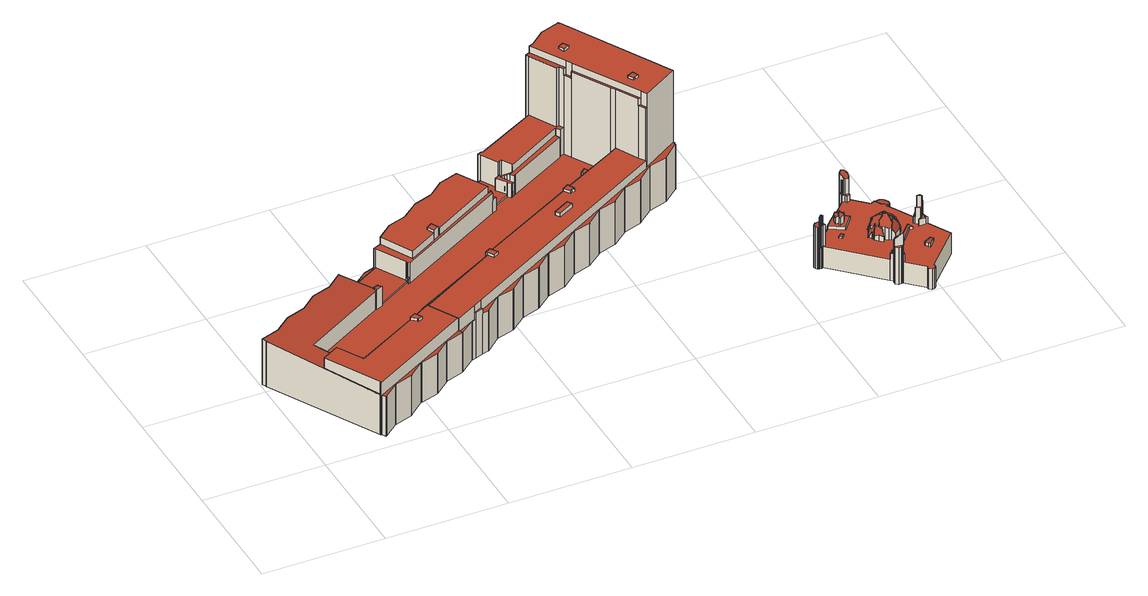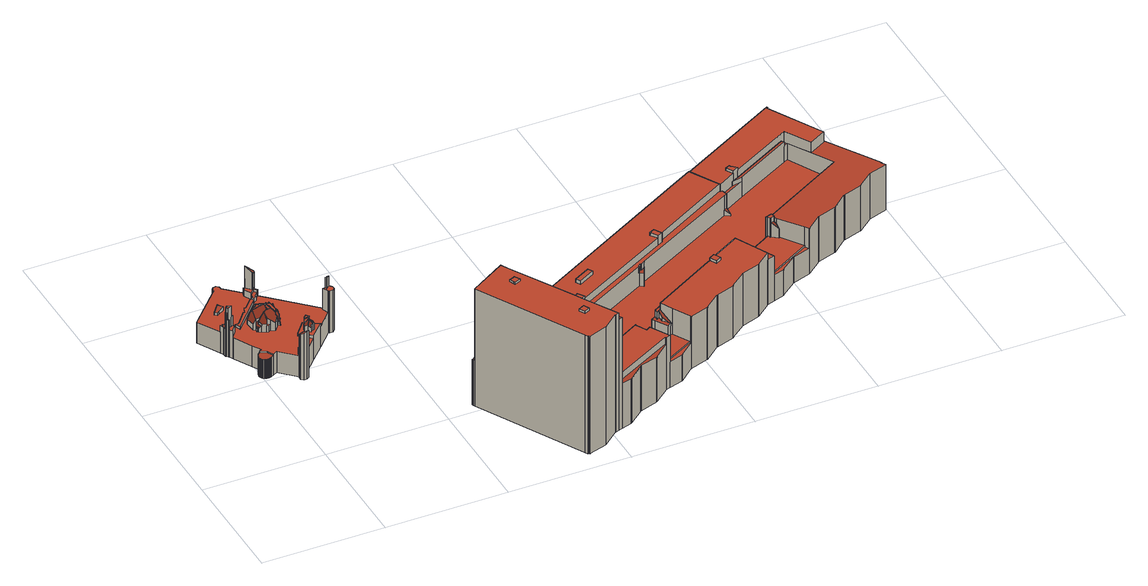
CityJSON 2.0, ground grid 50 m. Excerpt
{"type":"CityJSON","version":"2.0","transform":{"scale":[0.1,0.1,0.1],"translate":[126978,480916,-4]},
"CityObjects":{
"building1":{"type":"Building","attributes":{"b3_dak_type":"multiple horizontal","b3_h_dak_50p":21.14,"b3_h_dak_70p":21.16,"b3_h_dak_max":22.51,"b3_h_dak_min":8.77,"b3_h_maaiveld":-2.39,"b3_kas_warenhuis":false,"b3_mutatie_ahn3_ahn4":false,"b3_reconstructie_onvolledig":false,"b3_rmse_lod12":1.06,"b3_rmse_lod13":1.06,"b3_rmse_lod22":1.05,"b3_val3dity_lod12":"[]","b3_val3dity_lod13":"[]","b3_val3dity_lod22":"[]","b3_volume_lod12":17962.74,"b3_volume_lod13":17962.74,"b3_volume_lod22":17957.35,"geconstateerd":false,"oorspronkelijkbouwjaar":2011,"status":"Pand in gebruik"},"children":["building1-1"]},
"building1-1":{"type":"BuildingPart","parents":["building1"],"geometry":[{"type":"Solid","lod":"2.2","boundaries":[[[[0,1,2,3,4,5,6,7,8,9]],[[10,7,6,11]],[[12,1,0,13]],[[13,0,9,14]],[[15,4,3,16]],[[16,3,2,17]],[[14,9,8,18]],[[18,8,7,10]],[[19,20,11,21]],[[22,5,4,15]],[[23,24,20,19]],[[25,26,24,23]],[[21,11,6,5,22,27]],[[27,22,26,25]],[[17,2,1,12]],[[27,25,23,19,21]],[[17,12,13,14,18,10,11,20,24,26,22,15,16]]]],"semantics":{"surfaces":[{"type":"GroundSurface"},{"type":"WallSurface","on_footprint_edge":true},{"type":"WallSurface","on_footprint_edge":false},{"type":"RoofSurface"}],"values":[[0,1,1,1,1,1,1,1,2,1,2,2,1,2,1,3,3]]}}]},
"building2":{"type":"Building","attributes":{"b3_dak_type":"multiple horizontal","b3_h_dak_50p":18.05,"b3_h_dak_70p":21.15,"b3_h_dak_max":52.13,"b3_h_dak_min":1.91,"b3_h_maaiveld":-2.49,"b3_kas_warenhuis":false,"b3_mutatie_ahn3_ahn4":false,"b3_reconstructie_onvolledig":false,"b3_rmse_lod12":13.14,"b3_rmse_lod13":0.862,"b3_rmse_lod22":0.711,"b3_val3dity_lod12":"[]","b3_val3dity_lod13":"[104]","b3_val3dity_lod22":"[303]","b3_volume_lod12":237376.12,"b3_volume_lod13":213639.72,"b3_volume_lod22":211100.86,"geconstateerd":false,"oorspronkelijkbouwjaar":2011,"status":"Pand in gebruik"},"children":["building2-1"]},
"building2-1":{"type":"BuildingPart","parents":["building2"],"geometry":[{"type":"Solid","lod":"2.2","boundaries":[[[[28,29,30,31,32,33,34,35,36,37,38,39,40,41,42,43,44,45,46,47,48,49,50,51,52,53,54,55,56,57,58,59,60,61,62,63,64,65,66,67,68,69,70,71,72,73,74,75,76,77,78,79,80,81,82,83,84,85,86,87,88,89,90,91,92,93,94,95,96,97,98,99,100,101,102,103,104,105,106,107,108,109,110,111,112,113,114,115,116,117,118,119,120,121,122,123,124,125,126,127,128,129,130,131,132,133,134,135,136,137,138,139,140,141]],[[142,62,61,143]],[[143,61,60,144]],[[145,67,66,146]],[[147,68,67,145]],[[148,65,64,149]],[[150,151,152,153,154]],[[155,156,157,158]],[[146,66,65,148]],[[149,64,63,159]],[[159,63,62,142]],[[160,161,162,163]],[[158,157,161,160]],[[164,52,51,165]],[[166,167,168,169]],[[170,58,57,171]],[[172,55,54,173]],[[171,57,56,174]],[[174,56,55,172]],[[175,176,177,178]],[[179,38,37,180]],[[181,34,33,182]],[[183,139,138,184]],[[185,134,133,186]],[[187,108,107,188]],[[186,133,132,189]],[[190,128,127,191]],[[191,127,126,192]],[[189,132,131,193]],[[194,195,196,193,197]],[[192,126,125,198]],[[199,110,109,200]],[[198,125,124,201]],[[201,124,123,202]],[[203,122,121,204]],[[202,123,122,203]],[[205,117,116,206]],[[207,115,114,208]],[[209,120,119,210]],[[211,118,117,205]],[[210,119,118,211]],[[206,116,115,207]],[[212,213,214,215,216]],[[208,114,113,217]],[[218,86,85,219]],[[217,113,112,220]],[[221,103,102,222]],[[223,111,110,199]],[[220,112,111,223]],[[224,35,34,181]],[[200,109,108,187]],[[225,226,227,228,229,230]],[[188,107,106,231]],[[230,229,232,233]],[[231,106,105,234]],[[222,102,101,235]],[[236,39,38,179]],[[215,214,237,238]],[[239,99,98,240]],[[241,95,94,242]],[[243,244,245,246]],[[246,245,247,248]],[[235,101,100,249]],[[242,94,93,250]],[[250,93,92,251]],[[251,92,91,252]],[[253,254,255,256]],[[252,91,90,257]],[[257,90,89,258]],[[258,89,88,259]],[[259,88,87,260]],[[261,30,29,262]],[[260,87,86,218]],[[263,264,265,266]],[[266,265,267,268]],[[269,69,68,147]],[[270,84,83,271]],[[271,83,82,272]],[[182,33,32,273]],[[219,85,84,270]],[[274,78,77,275]],[[276,277,278,279,280]],[[281,282,283,284]],[[285,286,287,288]],[[289,290,286,285]],[[291,80,79,292]],[[293,81,80,291]],[[292,79,78,274]],[[272,82,81,293]],[[294,295,296,297]],[[298,299,278,277]],[[163,162,300,301]],[[302,76,75,303]],[[275,77,76,302]],[[303,75,74,304]],[[304,74,73,305]],[[306,307,308,309]],[[310,311,312,313]],[[314,315,316,311,310,317]],[[313,312,316,315]],[[318,71,70,319]],[[320,72,71,318]],[[321,322,277,276]],[[305,73,72,320]],[[319,70,69,269]],[[323,137,136,324,325]],[[326,327,328,244,243]],[[329,31,30,261]],[[330,40,39,236]],[[331,36,35,224]],[[332,180,37,36,331]],[[165,51,50,333,334]],[[234,105,104,335]],[[333,50,49,336,337]],[[335,104,103,221]],[[197,193,131,130,338]],[[339,340,238,341]],[[342,129,128,190]],[[343,140,139,183,344]],[[345,346,347,348]],[[349,350,351,352,353]],[[354,349,355,356,357]],[[358,359,96,95,241,360]],[[361,362,363,364]],[[273,32,31,329]],[[365,366,152,151]],[[360,241,367,232]],[[357,356,368,308]],[[204,121,120,209]],[[369,370,371,372,373]],[[324,136,135,374]],[[325,324,375,346,345]],[[376,377,378,379]],[[380,381,382,383]],[[384,385,386,282,281]],[[387,388,385,384]],[[389,390,391,392]],[[393,394,392,395]],[[396,397,398,399]],[[400,380,397,396]],[[337,336,381,380,400]],[[401,48,47,402]],[[403,53,52,164]],[[404,405,406,407]],[[352,351,407,408]],[[409,410,371,370]],[[411,412,413,414]],[[414,413,415,416]],[[417,411,416,418]],[[419,420,421,422,423,424]],[[425,46,45,426]],[[427,428,429,430,431]],[[432,212,151,150]],[[433,434,366,365]],[[341,238,237,213,212,432]],[[435,436,434,433]],[[437,438,436,435]],[[346,375,196,195]],[[379,378,439,440]],[[441,442,443,439]],[[444,445,446,447]],[[448,449,450,144,451]],[[452,453,454,455]],[[455,454,456,457]],[[356,355,458,459]],[[460,441,461,462]],[[462,461,463,464]],[[229,228,359,358]],[[465,97,96,359]],[[240,98,97,465]],[[353,352,421,420]],[[466,467,468,299,298,469]],[[322,470,471,472,473]],[[408,407,406,470,322,321]],[[469,298,474,475]],[[374,135,134,185]],[[338,130,129,342]],[[476,253,477,478]],[[478,477,479,480]],[[154,153,254,253,476]],[[282,386,481,482]],[[483,484,485,486,487]],[[488,489,490,491]],[[492,493,494]],[[495,488,494]],[[496,44,43,497]],[[498,499,500,493,492]],[[501,502,500,499]],[[334,333,503,504]],[[364,363,505,506]],[[373,372,506,507]],[[508,509,370,369]],[[317,310,510,410,409]],[[511,512,513,412,411,417]],[[410,510,514,515]],[[482,481,513,512]],[[516,517,362,361]],[[518,519,468,467]],[[520,521,502,501]],[[297,296,512,511]],[[315,314,522]],[[390,389,522]],[[395,392,391,523,524]],[[524,523,509,508]],[[525,526,453,452]],[[457,456,526,525]],[[527,528,529,530]],[[531,532,528,527]],[[426,45,44,496]],[[430,429,499,498]],[[280,279,533,264,263]],[[264,533,176,175]],[[521,534,388,387]],[[440,439,443,438,437,535]],[[536,537,485,484]],[[249,100,99,239,538]],[[539,540,442,441,460]],[[284,283,489,488,495]],[[431,430,491,541]],[[541,491,490,542,543]],[[399,398,544,545,546]],[[173,54,53,403]],[[547,41,40,330,548]],[[549,550,42,41,547]],[[551,552,517,516]],[[184,138,137,323]],[[344,183,537,536]],[[553,554,484,483]],[[546,545,555,503]],[[504,503,555,556,307,306]],[[535,437,377,376]],[[557,558,559,560]],[[560,559,467,466]],[[418,416,415,561,514]],[[309,308,368,449,448]],[[515,514,561,552,551]],[[545,544,562,563,564]],[[307,556,564,565]],[[566,567,562,544]],[[568,569,570,327,326]],[[571,178,177,445,444,572]],[[169,168,573,574]],[[507,506,505,567,566]],[[575,576,540,539]],[[577,578,579,576,575]],[[530,529,580,534,521,520]],[[572,444,578,577]],[[447,446,579,578]],[[402,47,46,425]],[[581,582,583,542]],[[473,472,584,474]],[[585,404,350,349,354]],[[472,471,586,587]],[[588,589,167,166]],[[590,591,156,155]],[[543,542,583,180,332]],[[548,330,582,581,592]],[[497,43,42,550]],[[383,382,550,549]],[[336,49,48,401]],[[593,28,141,594]],[[594,141,140,343]],[[475,474,584,558,557]],[[595,596,420,419]],[[597,598,599,600]],[[424,423,598,597]],[[262,29,28,593]],[[601,602,428,427]],[[603,601,604,605]],[[605,604,554,553]],[[487,486,602,601,603]],[[574,573,589,588]],[[394,606,295,294]],[[592,581,606,394,393]],[[587,586,519,518]],[[248,247,569,568]],[[423,422,570,569]],[[607,464,463,226,225]],[[538,239,227,226]],[[288,287,596,595]],[[600,599,290,289]],[[565,564,563,405,404,585]],[[301,300,591,590]],[[244,328,464,607]],[[348,347,256,532,531]],[[608,609,580,529]],[[532,256,255,609,608]],[[268,267,178,571]],[[610,611,612,214,215]],[[340,613,611,610]],[[480,479,613,340,339]],[[459,458,614,450,449]],[[615,616,614,458]],[[451,144,60,59,617]],[[617,59,58,170]],[[216,215,214,612,195,194]],[[233,232,367,616,615]],[[316,312,311]],[[416,411,414]],[[213,237,214]],[[229,358,360,232]],[[374,185,186,189,193,196,375,324]],[[509,523,391,390,522,314,317,409,370]],[[457,525,452,455]],[[284,495,494,493,500,502,521,387,384,281]],[[491,430,498,492,494,488]],[[546,503,333,337,400,396,399]],[[535,376,379,440]],[[515,551,516,361,364,506,372,371,410]],[[564,556,555,545]],[[473,474,298,277,322]],[[447,578,444]],[[350,404,407,351]],[[587,518,467,559,558,584,472]],[[582,330,236,179,180,583]],[[394,294,297,511,417,418,514,510,310,313,315,522,389,392]],[[336,401,402,425,426,496,497,550,382,381]],[[475,557,560,466,469]],[[600,289,285,288,595,419,424,597]],[[554,604,601,427,431,541,543,332,331,224,181,182,273,329,261,262,593,594,343,344,536,484]],[[487,603,605,553,483]],[[574,588,166,169]],[[592,393,395,524,508,369,373,507,566,544,398,397,380,383,549,547,548]],[[606,581,542,490,489,283,282,482,512,296,295]],[[532,608,529,528]],[[248,568,326,243,246]],[[227,239,240,465,359,228]],[[348,531,527,530,520,501,499,429,428,602,486,485,537,183,184,323,325,345]],[[268,571,572,577,575,539,460,462,464,328,327,570,422,421,352,408,321,276,280,263,266]],[[565,585,354,357,308,307]],[[301,590,155,158,160,163]],[[459,449,368,356]],[[340,610,215,238]],[[609,255,254,153,152,366,434,436,438,443,442,540,576,579,446,445,177,176,533,279,278,299,468,519,586,471,470,406,405,563,562,567,505,363,362,517,552,561,415,413,412,513,481,386,385,388,534,580]],[[178,267,265,264,175]],[[216,194,197,338,342,190,191,192,198,201,202,203,204,209,210,211,205,206,207,208,217,220,223,199,200,187,188,231,234,335,221,222,235,249,538,226,463,461,441,439,378,377,437,435,433,365,151,212]],[[480,339,341,432,150,154,476,478]],[[616,367,241,242,250,251,252,257,258,259,260,218,219,270,271,272,293,291,292,274,275,302,303,304,305,320,318,319,269,147,145,146,148,149,159,142,143,144,450,614]],[[617,170,171,174,172,173,403,164,165,334,504,306,309,448,451],[162,161,157,156,591,300],[589,573,168,167]],[[195,612,611,613,479,477,253,256,347,346]],[[233,615,458,355,349,353,420,596,287,286,290,599,598,423,569,247,245,244,607,225,230],[454,453,526,456]]]],"semantics":{"surfaces":[{"type":"GroundSurface"},{"type":"WallSurface","on_footprint_edge":true},{"type":"WallSurface","on_footprint_edge":false},{"type":"RoofSurface"}],"values":[[0,1,1,1,1,1,2,2,1,1,1,2,2,1,2,1,1,1,1,2,1,1,1,1,1,1,1,1,1,2,1,1,1,1,1,1,1,1,1,1,1,1,2,1,1,1,1,1,1,1,1,2,1,2,1,1,1,2,1,1,2,2,1,1,1,1,2,1,1,1,1,1,1,2,2,1,1,1,1,1,1,2,2,2,2,1,1,1,1,2,2,2,1,1,1,1,2,2,2,2,1,1,2,1,1,1,2,1,1,1,1,1,1,1,1,1,2,1,1,2,2,2,1,2,1,2,2,2,1,2,1,2,2,2,2,2,2,2,2,2,2,1,1,2,2,2,2,2,2,2,1,2,2,2,2,2,2,2,2,2,2,2,2,2,2,2,2,2,1,1,2,2,2,2,2,1,1,2,2,2,2,2,2,2,2,1,2,2,2,2,2,2,2,2,2,2,2,2,2,2,2,2,2,2,2,2,2,2,1,2,2,2,2,2,2,1,2,2,2,2,2,1,1,1,2,1,2,2,2,2,2,2,2,2,2,2,2,2,2,2,2,2,2,2,2,2,2,2,1,2,2,2,2,2,2,2,2,1,2,1,1,1,2,2,2,2,1,2,2,2,2,2,2,2,2,2,2,2,2,2,2,2,2,2,2,2,2,2,2,2,2,2,2,1,1,2,2,3,3,3,3,3,3,3,3,3,3,3,3,3,3,3,3,3,3,3,3,3,3,3,3,3,3,3,3,3,3,3,3,3,3,3,3,3,3,3,3,3,3,3,3]]}}]},
"building3":{"type":"Building","attributes":{"b3_dak_type":"slanted","b3_h_dak_50p":6.29,"b3_h_dak_70p":6.37,"b3_h_dak_max":25.16,"b3_h_dak_min":0.44,"b3_h_maaiveld":-3.13,"b3_kas_warenhuis":false,"b3_mutatie_ahn3_ahn4":false,"b3_reconstructie_onvolledig":false,"b3_rmse_lod12":2.26,"b3_rmse_lod13":0.793,"b3_rmse_lod22":0.49,"b3_val3dity_lod12":"[]","b3_val3dity_lod13":"[]","b3_val3dity_lod22":"[]","b3_volume_lod12":12160.7,"b3_volume_lod13":13173.28,"b3_volume_lod22":13102.52,"geconstateerd":false,"oorspronkelijkbouwjaar":1984,"status":"Pand in gebruik"},"children":["building3-1"]},
"building3-1":{"type":"BuildingPart","parents":["building3"],"geometry":[{"type":"Solid","lod":"2.2","boundaries":[[[[618,619,620,621,622,623,624,625,626,627,628,629,630,631,632,633,634,635,636,637,638,639,640,641,642,643,644,645,646,647,648,649,650,651,652,653,654,655,656,657,658,659,660,661,662,663,664,665,666,667,668,669,670,671,672,673,674,675,676,677,678,679,680,681,682,683,684,685,686,687,688,689,690,691,692,693,694,695,696,697,698,699,700,701,702,703,704,705,706]],[[707,622,621,708]],[[709,710,711]],[[712,713,711]],[[714,671,670,715]],[[716,667,666,717]],[[718,668,667,716]],[[719,656,655,720]],[[721,663,662,722]],[[723,664,663,721]],[[722,662,661,724]],[[717,666,665,725]],[[724,661,660,726]],[[725,665,664,723]],[[727,659,658,728]],[[726,660,659,727]],[[728,658,657,729]],[[729,657,656,719]],[[720,655,654,730]],[[731,653,652,732]],[[730,654,653,731]],[[732,652,651,733]],[[734,650,649,735]],[[733,651,650,734]],[[735,649,648,736]],[[736,648,647,737]],[[738,645,644,739]],[[740,646,645,738]],[[737,647,646,740]],[[739,644,643,741]],[[742,642,641,743]],[[744,640,639,745]],[[741,643,642,742]],[[743,641,640,744]],[[745,639,638,746]],[[746,638,637,747]],[[748,630,629,749,750]],[[751,752,753,754]],[[755,632,631,756]],[[756,631,630,748]],[[757,619,618,758]],[[759,705,704,760]],[[761,696,695,762]],[[763,764,765,766]],[[767,692,691,768]],[[768,691,690,769]],[[770,686,685,771]],[[772,687,686,770]],[[771,685,684,773]],[[774,683,682,775]],[[773,684,683,774]],[[776,625,624,777,778]],[[779,780,636,635,781]],[[782,783,780,779]],[[747,637,636,780]],[[784,785,786,787]],[[788,628,627,786]],[[778,777,789,790]],[[791,792,793,794]],[[795,796,797,798]],[[799,800,634,633,801]],[[781,635,634,800]],[[801,633,632,755]],[[802,803,623,622,707,804]],[[805,806,807,808]],[[809,810,811,806,805]],[[812,677,676,813]],[[814,815,813,816]],[[817,818,819,820]],[[821,822,803,802]],[[823,824,825,826]],[[827,828,829,830]],[[831,832,702,701,833]],[[834,693,692,767]],[[835,836,837,838]],[[838,837,839,840]],[[841,842,843,844]],[[845,681,680,846]],[[847,846,680,679,848]],[[848,679,678,849]],[[850,851,822,821]],[[760,704,703,852]],[[853,854,855,856,857,858]],[[859,860,854,853]],[[861,862,846,847]],[[863,864,862,861]],[[865,866,867,868,869]],[[870,712,871,872]],[[873,874,875,876]],[[876,875,877,878,879]],[[880,881,882,883]],[[884,885,881,880,886]],[[887,888,867,866]],[[889,890,891]],[[892,893,891]],[[894,895,896]],[[893,892,897,896]],[[898,899,900]],[[897,892,900]],[[901,902,903,904]],[[905,906,907,903]],[[908,909,910]],[[911,912,910]],[[912,911,913,914]],[[915,859,916,917]],[[918,919,920,860,859,915]],[[921,673,672,922,923]],[[924,674,673,921,925]],[[917,916,926,927,928]],[[928,927,929,930]],[[931,932,933,920,919]],[[925,921,933,932]],[[922,672,671,714]],[[934,935,936,937,938]],[[826,825,939,940]],[[941,942,943,944]],[[914,913,945,946,947]],[[947,946,948,710,709]],[[895,949,950,951]],[[952,791,945,913]],[[953,954,792,791,952]],[[794,793,955,956]],[[957,958,959,960]],[[961,962,855,854]],[[960,959,949,895,894]],[[886,880,963,964]],[[965,966,967,968]],[[968,967,969,943]],[[787,786,627,626,970,971]],[[749,629,628,788]],[[972,973,974,975]],[[976,977,978,800,799]],[[975,974,977,976]],[[790,789,796,795]],[[979,718,783,782]],[[980,669,668,718,979]],[[715,670,669,980]],[[981,982,866,865]],[[983,984,982,981]],[[798,797,978,977]],[[985,986,987,752,751]],[[988,989,990,991,992]],[[869,868,993,994]],[[995,996,997,998]],[[999,1000,996,995]],[[1001,1002,1000,999]],[[1003,1004,1002,1001]],[[1005,1006,1007,1008]],[[1009,689,688,1010,1011]],[[769,690,689,1009]],[[1010,688,687,772]],[[804,707,851,850]],[[1012,1013,1014,1015]],[[811,1016,1013,1012]],[[1017,1018,874,873,1019]],[[1020,1021,1022,1023]],[[1024,1025,1026]],[[1027,1028,1029,1025,1024]],[[938,937,1030,1028,1027]],[[766,765,1030,937]],[[944,943,969,1031,1032]],[[1033,1034,1035,1006,1005]],[[878,877,1036,1037]],[[899,898,1038,1039]],[[1039,1038,909,1040]],[[879,878,989,988]],[[992,991,906,905]],[[1041,834,810,809]],[[1015,1014,1018,1017]],[[1011,1010,1016,811,810]],[[857,856,1042,1043]],[[1043,1042,864,863]],[[927,926,844,1044]],[[1044,844,843,1045,1046]],[[1047,901,1048,1049]],[[833,701,700,1050,1051]],[[1052,1053,697,696,761]],[[904,903,907,1053,1052]],[[1054,1055,990,989]],[[1051,1050,986,985]],[[1056,1057,832,831]],[[852,703,702,832]],[[971,970,785,784]],[[970,626,625,776]],[[750,749,973,972]],[[840,839,1058,1059]],[[951,950,954,953]],[[1060,675,674,924]],[[1061,1060,932,931]],[[1046,1045,1062,1063]],[[849,678,677,812]],[[1064,1065,1066,1067]],[[1067,1066,1004,1003]],[[923,922,962,961]],[[883,882,984,983,1068]],[[1069,1070,1071]],[[1068,983,1071]],[[1072,1073,1074,1075]],[[1076,1077,1078]],[[1073,1072,1078]],[[1079,1080,958,957]],[[1081,1082,1083]],[[1084,1085,1081,1086]],[[710,948,1087,1088]],[[1088,1087,1089,1090]],[[956,955,1091,1092]],[[1093,1094,842,841]],[[1063,1062,815,814]],[[930,929,919,918]],[[816,813,676,675,1060,1061]],[[808,807,901,1047]],[[762,695,694,1048]],[[1049,1048,694,693,834,1041]],[[1019,873,902,901]],[[1095,1096,836,835]],[[1097,1098,1096,1095]],[[1037,1036,1099,1100]],[[1025,1029,1101,1102]],[[1102,1101,1103,1104]],[[1083,1082,1105]],[[1100,1099,1098,1097]],[[1106,1107,1108,1109,1110]],[[1109,1108,1111,1112]],[[777,624,623,803]],[[1113,1114,1115,1116]],[[885,1117,1114,1113]],[[1050,700,699,1118]],[[1118,699,698,1119]],[[1120,706,705,759]],[[858,857,1094,1093]],[[1119,698,697,1053]],[[1121,1122,708,1123]],[[1123,708,621,620,1124]],[[754,753,1125,1126]],[[1126,1125,1057,1056]],[[1070,1069,1127]],[[942,941,1127]],[[1034,1033,1128]],[[830,829,1129,819]],[[820,819,1129,1130,1131]],[[1131,1130,1132]],[[1110,1109,1132]],[[1090,1089,1133,764,763,1134]],[[1134,763,936,935]],[[872,871,935,934]],[[1092,1091,1133,1089]],[[1085,1084,1135]],[[713,712,870,1135]],[[1086,1081,1136,1137]],[[1112,1111,1138,1139]],[[1139,1138,1140,1141]],[[818,1142,1143,1144]],[[1141,1140,1142,818,817]],[[1075,1074,1117,885,884]],[[1145,1146,1147]],[[964,963,1147]],[[1104,1103,1148,1149]],[[1149,1148,1150,1151,1152]],[[1153,1154,1155,1156]],[[1032,1031,1154,1153]],[[1137,1136,966,965]],[[1040,909,908,965]],[[890,889,911]],[[1157,1158,824,823]],[[1023,1022,1107,1106]],[[1159,1160,828,827]],[[1008,1007,1161,1160,1159]],[[1144,1143,1162,1163]],[[1163,1162,1035,1034]],[[1160,1161,1021,1020]],[[1077,1076,1164]],[[1151,1150,1164]],[[1165,1166,1167]],[[1168,1169,1167]],[[1156,1155,1170]],[[1169,1168,1170]],[[1116,1115,888,887]],[[1152,1151,1171,1165]],[[1166,1165,1171,1146,1145]],[[998,997,1172,1173]],[[1173,1172,1174,1175]],[[1175,1174,1065,1064]],[[775,682,681,845]],[[1124,620,619,757]],[[758,618,706,1120]],[[752,987,1122,1121]],[[940,939,1158,1157]],[[1059,1058,1055,1054]],[[1176,1079,1039]],[[994,993,1080,1079,1176]],[[783,718,716,717,725,723,721,722,724,726,727,728,729,719,720,730,731,732,733,734,735,736,737,740,738,739,741,742,743,744,745,746,747,780]],[[804,850,821,802],[1021,1161,1007,1006,1035,1162,1143,1142,1140,1138,1111,1108,1107,1022]],[[1011,810,834,767,768,769,1009]],[[971,784,787]],[[973,749,788,786,785,970,776,778,790,795,798,977,974]],[[750,972,975,976,799,801,755,756,748]],[[911,889,891,893,896,895,951,953,952,913]],[[932,1060,924,925]],[[923,961,854,860,920,933,921]],[[1094,857,1043,863,861,847,848,849,812,813,815,1062,1045,843,842]],[[930,918,915,917,928]],[[816,1061,931,919,929,927,1044,1046,1063,814]],[[1019,901,807,806,811,1012,1015,1017]],[[762,1048,901,904,1052,761]],[[1049,1041,809,805,808,1047]],[[902,873,876,879,988,992,905,903]],[[858,1093,841,844,926,916,859,853]],[[1126,1056,831,833,1051,985,751,754]],[[936,763,766,937]],[[935,871,712,711,710,1088,1090,1134]],[[1092,1089,1087,948,946,945,791,794,956]],[[1141,817,820,1131,1132,1109,1112,1139]],[[1154,1031,1105,1082,1081,1085,1135,870,872,934,938,1027,1024,1026,1155]],[[966,1136,1081,1083,1105,1031,969,967]],[[965,908,910,912,914,947,709,711,713,1135,1084,1086,1137]],[[890,911,910,909,1038,898,900,892,891]],[[1008,1159,827,830,1128,1033,1005]],[[1163,1034,1128,830,819,818,1144]],[[1160,1020,1023,1106,1110,1132,1130,1129,829,828]],[[1152,1165,1167,1169,1170,1155,1026,1025,1102,1104,1149]],[[1116,887,866,982,984,882,881,885,1113]],[[1146,1171,1151,1164,1076,1078,1072,1075,884,886,964,1147]],[[1166,1145,1147,963,880,883,1068,1071,1070,1127,941,944,1032,1153,1156,1170,1168,1167]],[[1175,1064,1067,1003,1001,999,995,998,1173]],[[752,1121,1123,1124,757,758,1120,759,760,852,832,1057,1125,753]],[[1055,1058,839,837,836,1096,1098,1099,1036,877,875,874,1018,1014,1013,1016,1010,772,770,771,773,774,775,845,846,862,864,1042,856,855,962,922,714,715,980,979,782,779,781,800,978,797,796,789,777,803,822,851,707,708,1122,987,986,1050,1118,1119,1053,907,906,991,990],[765,764,1133,1091,955,793,792,954,950,949,959,958,1080,993,868,867,888,1115,1114,1117,1074,1073,1078,1077,1164,1150,1148,1103,1101,1029,1028,1030],[1158,939,825,824],[1065,1174,1172,997,996,1000,1002,1004,1066]],[[940,1157,823,826]],[[1059,1054,989,878,1037,1100,1097,1095,835,838,840]],[[1039,1079,957,960,894,896,897,900,899]],[[994,1176,1039,1040,965,968,943,942,1127,1069,1071,983,981,865,869]]]],"semantics":{"surfaces":[{"type":"GroundSurface"},{"type":"WallSurface","on_footprint_edge":true},{"type":"WallSurface","on_footprint_edge":false},{"type":"RoofSurface"}],"values":[[0,1,2,2,1,1,1,1,1,1,1,1,1,1,1,1,1,1,1,1,1,1,1,1,1,1,1,1,1,1,1,1,1,1,1,1,1,2,1,1,1,1,1,2,1,1,1,1,1,1,1,1,1,2,1,2,1,2,2,2,1,1,1,1,2,2,1,2,2,2,2,2,1,1,2,2,2,1,1,1,2,1,2,2,2,2,2,2,2,2,2,2,2,2,2,2,2,2,2,2,2,2,2,2,2,2,1,1,2,2,2,2,1,2,2,2,2,2,2,2,2,2,2,2,2,2,2,2,1,1,2,2,2,2,2,1,1,2,2,2,2,2,2,2,2,2,2,2,1,1,1,2,2,2,2,2,2,2,2,2,2,2,2,2,2,2,2,2,2,2,2,2,2,2,2,1,1,2,2,2,2,1,2,1,2,2,2,1,2,2,1,2,2,2,2,2,2,2,2,2,2,2,2,2,2,2,2,2,2,1,2,1,1,2,2,2,2,2,2,2,2,2,2,1,2,2,1,1,1,2,1,2,1,2,2,2,2,2,2,2,2,2,2,2,2,2,2,2,2,2,2,2,2,2,2,2,2,2,2,2,2,2,2,2,2,2,2,2,2,2,2,2,2,2,2,2,2,2,2,2,2,2,1,1,1,2,2,2,2,2,3,3,3,3,3,3,3,3,3,3,3,3,3,3,3,3,3,3,3,3,3,3,3,3,3,3,3,3,3,3,3,3,3,3,3,3,3,3,3,3]]}}]}
},
"vertices":[
[259,74,16],[264,76,16],[140,300,16],[210,339,16],[269,233,16],[524,374,16],[550,388,16],[620,428,16],[687,307,16],[261,71,16],[620,428,252],[550,388,252],[264,76,251],[259,74,251],[261,71,251],[269,233,251],[210,339,251],[140,300,251],[687,307,251],[566,359,263],[566,359,252],[550,388,263],[524,374,252],[548,350,263],[548,350,252],[546,355,263],[546,355,252],[524,374,263],
[786,956,15],[788,957,15],[849,1007,15],[851,1008,15],[926,1033,15],[930,1035,15],[991,1086,15],[993,1087,15],[1068,1111,15],[1070,1112,15],[1131,1163,15],[1133,1164,15],[1191,1183,15],[1208,1189,15],[1210,1190,15],[1271,1240,15],[1273,1241,15],[1348,1266,15],[1352,1268,15],[1413,1318,15],[1415,1320,15],[1457,1333,15],[1475,1339,15],[1490,1344,15],[1492,1345,15],[1553,1396,15],[1555,1397,15],[1630,1422,15],[1632,1423,15],[1635,1417,15],[1638,1419,15],[1645,1405,15],[1883,974,15],[1886,970,15],[1883,968,15],[1886,962,15],[1884,962,15],[1823,911,15],[1822,910,15],[1746,885,15],[1744,884,15],[1683,834,15],[1681,832,15],[1606,808,15],[1603,806,15],[1541,755,15],[1539,754,15],[1464,729,15],[1462,728,15],[1401,678,15],[1399,677,15],[1324,652,15],[1322,651,15],[1261,600,15],[1259,599,15],[1184,575,15],[1180,573,15],[1119,522,15],[1117,521,15],[1042,496,15],[1040,495,15],[979,445,15],[977,443,15],[902,419,15],[900,418,15],[839,367,15],[837,366,15],[812,358,15],[779,347,15],[762,341,15],[758,339,15],[698,290,15],[697,289,15],[695,288,15],[620,263,15],[618,262,15],[557,211,15],[555,210,15],[480,186,15],[476,184,15],[415,133,15],[413,132,15],[338,107,15],[336,106,15],[275,56,15],[273,55,15],[263,73,15],[261,71,15],[12,522,15],[15,523,15],[5,541,15],[7,542,15],[82,567,15],[84,568,15],[145,618,15],[147,619,15],[222,644,15],[226,646,15],[287,697,15],[288,698,15],[364,722,15],[366,723,15],[427,774,15],[429,775,15],[504,800,15],[508,802,15],[569,852,15],[571,853,15],[616,868,15],[646,878,15],[648,879,15],[649,880,15],[709,930,15],[710,931,15],[1883,968,221],[1886,970,222],[1883,974,223],[1746,885,217],[1822,910,213],[1744,884,217],[1823,911,213],[1884,962,219],[514,632,220],[514,632,213],[514,632,131],[541,642,131],[541,642,220],[1749,991,558],[1749,991,548],[1743,1009,548],[1743,1009,558],[1886,962,219],[1738,1017,558],[1738,1017,548],[1713,1006,548],[1713,1006,558],[1492,1345,548],[1490,1344,548],[1587,1288,558],[1587,1288,548],[1564,1278,548],[1564,1278,558],[1638,1419,547],[1635,1417,547],[1630,1422,547],[1555,1397,548],[1632,1423,547],[1074,723,189],[1074,723,131],[1059,695,131],[1059,695,197],[1131,1163,132],[1070,1112,131],[991,1086,251],[930,1035,251],[649,880,219],[648,879,219],[569,852,131],[508,802,131],[415,133,195],[476,184,195],[504,800,131],[364,722,220],[288,698,220],[287,697,220],[429,775,131],[440,759,220],[440,759,136],[440,759,131],[429,775,221],[226,646,220],[338,107,195],[413,132,195],[222,644,220],[147,619,220],[145,618,220],[84,568,220],[15,523,219],[12,522,219],[261,71,195],[263,73,195],[82,567,220],[7,542,220],[5,541,220],[510,649,214],[510,649,161],[507,659,161],[507,659,191],[507,659,214],[273,55,194],[1117,521,201],[1119,522,201],[275,56,194],[618,262,195],[620,263,195],[336,106,195],[993,1087,251],[690,305,251],[690,305,196],[690,305,191],[772,350,190],[772,350,220],[772,350,251],[480,186,195],[808,370,220],[808,370,251],[555,210,195],[695,288,195],[1133,1164,132],[513,650,161],[513,650,199],[698,290,191],[758,339,190],[812,358,198],[837,366,197],[953,609,263],[953,609,252],[967,584,252],[967,584,263],[989,597,252],[989,597,264],[697,289,195],[839,367,197],[900,418,203],[902,419,203],[536,646,135],[536,646,131],[687,732,131],[687,732,135],[977,443,199],[979,445,199],[1040,495,205],[1042,496,205],[849,1007,251],[788,957,251],[1089,711,220],[1089,711,189],[1079,700,193],[1079,700,220],[1073,703,193],[1073,703,220],[1683,834,211],[1180,573,208],[1184,575,208],[1259,599,204],[926,1033,251],[1399,677,206],[1401,678,206],[1566,970,220],[1566,970,195],[1566,970,131],[1089,712,131],[1089,712,220],[1165,1004,190],[1165,1004,136],[1136,1053,136],[1136,1053,190],[1407,830,263],[1407,830,252],[1411,832,252],[1411,832,263],[1410,823,263],[1410,823,252],[1322,651,210],[1324,652,210],[1261,600,204],[1219,1096,190],[1219,1096,136],[1247,1057,136],[1247,1057,191],[1553,994,175],[1553,994,131],[1726,983,548],[1726,983,558],[1462,728,212],[1464,729,212],[1539,754,208],[1541,755,208],[1569,1174,548],[1569,1174,516],[1720,911,516],[1720,911,548],[1254,1072,191],[1254,1072,136],[1249,1077,136],[1249,1077,191],[1250,1079,204],[1250,1079,191],[1250,1079,136],[1254,1072,210],[1606,808,215],[1681,832,210],[1603,806,215],[1592,984,220],[1592,984,195],[646,878,219],[616,868,131],[616,868,219],[949,616,263],[949,616,221],[953,609,221],[851,1008,251],[1191,1183,131],[1068,1111,251],[1070,1112,251],[1475,1339,517],[1475,1339,548],[557,211,195],[1457,1333,218],[1457,1333,517],[427,774,221],[526,655,220],[526,655,197],[513,650,220],[366,723,220],[709,930,251],[649,880,251],[621,860,219],[621,860,136],[685,743,135],[685,743,220],[1659,997,252],[1659,997,151],[1632,982,152],[1632,982,220],[1632,982,252],[1659,997,517],[1709,908,251],[1709,908,488],[1709,908,517],[779,347,220],[779,347,190],[812,358,220],[1278,1048,220],[1278,1048,131],[1523,1183,131],[1523,1183,220],[508,630,213],[508,630,131],[808,370,203],[1720,911,487],[1273,1066,251],[1273,1066,221],[1273,1066,220],[1515,1204,220],[1515,1204,251],[571,853,131],[621,860,131],[286,245,220],[286,245,202],[558,394,202],[558,394,220],[1464,1320,252],[1464,1320,222],[1213,1186,222],[1213,1186,252],[1173,990,190],[1173,990,131],[1165,1004,131],[1172,990,190],[1172,990,131],[1241,1095,191],[1241,1095,189],[1241,1109,181],[1241,1109,191],[1235,1105,252],[1235,1105,191],[1241,1109,252],[1523,1208,518],[1523,1208,251],[1534,1214,251],[1534,1214,517],[1464,1320,517],[1415,1320,216],[1413,1318,216],[1553,1396,548],[1648,1015,135],[1648,1015,131],[1621,1000,131],[1621,1000,136],[1621,1000,220],[1261,1059,221],[1261,1059,220],[1259,1040,161],[1259,1040,131],[1256,1035,131],[1256,1035,159],[1262,1038,131],[1262,1038,159],[1259,1040,191],[1262,1038,191],[1398,857,263],[1398,857,252],[1398,857,220],[1373,843,220],[1373,843,252],[1373,843,264],[1352,1268,220],[1348,1266,220],[867,835,252],[867,835,220],[1138,989,220],[1138,989,223],[1138,989,252],[510,649,220],[164,435,212],[164,435,131],[263,247,203],[263,247,131],[279,256,203],[279,256,131],[514,384,203],[514,384,221],[611,437,203],[611,437,131],[514,384,131],[621,458,157],[621,458,131],[600,472,131],[600,472,139],[1734,886,548],[1734,886,487],[1734,886,219],[1883,974,547],[1348,758,268],[1348,758,252],[1281,723,252],[1281,723,268],[1293,705,251],[1293,705,268],[1725,881,251],[1725,881,488],[611,437,220],[616,421,202],[616,421,221],[623,425,202],[623,425,221],[762,341,190],[1543,1016,163],[1543,1016,161],[1543,1016,131],[1553,994,181],[1592,984,131],[1590,986,131],[1590,986,161],[1590,986,193],[1572,1000,178],[1572,1000,187],[536,646,220],[530,652,135],[530,652,220],[530,656,135],[530,656,220],[1243,1049,131],[1243,1049,136],[836,817,263],[836,817,252],[836,817,220],[860,831,220],[860,831,263],[1119,1041,181],[1119,1041,136],[1112,1036,136],[1112,1036,182],[1142,1015,206],[1142,1015,191],[1128,1031,191],[1119,1041,191],[1273,1241,217],[1271,1240,217],[1144,992,223],[1144,992,220],[1144,992,191],[1155,999,220],[1155,999,191],[1555,1200,516],[1555,1200,548],[1517,1202,131],[1517,1202,220],[1517,1202,251],[1276,1071,251],[1276,1071,219],[1261,1059,191],[1246,1047,191],[1246,1047,136],[1246,1047,131],[1270,1043,191],[1270,1043,220],[1275,1049,220],[1275,1049,131],[1536,1028,161],[1536,1028,131],[1154,980,220],[1154,980,191],[1241,1094,191],[1252,1115,180],[1252,1115,252],[1359,740,268],[1359,740,251],[690,734,220],[690,734,155],[695,726,153],[695,726,220],[687,732,220],[687,732,152],[1089,711,131],[1154,980,131],[279,256,221],[716,749,252],[716,749,220],[698,290,195],[608,446,220],[608,446,131],[1112,1036,251],[1073,1106,136],[1073,1106,251],[1545,1195,251],[1545,1195,488],[1545,1195,517],[1208,1189,252],[1191,1183,252],[1210,1190,252],[1210,1190,221],[1277,1047,220],[1277,1047,131],[822,845,263],[822,845,252],[1555,1200,487],[1569,1174,486],[1555,1013,170],[1555,1013,161],[1552,1019,161],[1552,1019,165],[1270,1043,131],[1545,1195,131],[1562,1166,131],[1562,1166,487],[1562,1166,517],[1530,1187,251],[1530,1187,131],[970,626,264],[970,626,252],[970,626,221],[1059,695,220],[621,458,220],[1575,1253,548],[1575,1253,558],[606,450,220],[606,450,131],[607,450,220],[607,450,156],[607,450,131],[695,726,131],[1196,1174,136],[1196,1174,131],[1073,1106,131],[1572,1000,161],[1648,1015,517],[1556,1044,131],[1556,1044,161],[1600,1265,558],[1600,1265,548],[1733,988,558],[1733,988,548],[1196,1174,252],[786,956,251],[710,931,251],[1402,846,263],[1402,846,252],[1390,817,263],[1390,817,252],[1398,823,252],[1398,823,263],[859,832,252],[859,832,220],[859,832,263],[845,859,252],[845,859,263],[1235,1105,136],[623,425,252],[688,722,148],[688,722,131],[503,675,177],[503,675,135],[507,659,135],[526,655,135],[1725,881,219],[1727,878,251],[1727,878,218],[1645,1405,547],
[2145,331,9],[2158,331,9],[2162,328,9],[2164,329,9],[2227,395,9],[2281,452,9],[2345,519,9],[2351,525,9],[2350,526,9],[2347,529,9],[2347,542,9],[2347,543,9],[2356,552,9],[2369,552,9],[2378,543,9],[2379,530,9],[2375,526,9],[2438,466,9],[2456,475,9],[2468,481,9],[2470,482,9],[2473,483,9],[2475,484,9],[2477,484,9],[2480,484,9],[2482,484,9],[2485,483,9],[2487,483,9],[2489,482,9],[2492,481,9],[2494,480,9],[2496,479,9],[2498,477,9],[2499,475,9],[2501,473,9],[2503,471,9],[2505,467,9],[2505,465,9],[2506,463,9],[2506,460,9],[2507,458,9],[2506,455,9],[2506,453,9],[2505,449,9],[2504,446,9],[2503,444,9],[2502,442,9],[2500,439,9],[2497,437,9],[2494,434,9],[2493,434,9],[2484,429,9],[2505,393,9],[2544,322,9],[2546,317,9],[2553,305,9],[2555,305,9],[2561,299,9],[2562,298,9],[2564,296,9],[2565,283,9],[2564,282,9],[2572,267,9],[2623,175,9],[2482,28,9],[2482,16,9],[2475,8,9],[2463,7,9],[2454,15,9],[2454,27,9],[2386,91,9],[2384,93,9],[2380,89,9],[2367,89,9],[2358,98,9],[2358,104,9],[2358,109,9],[2358,111,9],[2361,115,9],[2351,125,9],[2163,304,9],[2159,300,9],[2155,300,9],[2149,300,9],[2148,300,9],[2142,303,9],[2142,304,9],[2137,309,9],[2136,322,9],[2227,395,103],[2164,329,103],[2438,320,158],[2438,320,153],[2429,317,164],[2418,314,176],[2418,314,171],[2544,322,103],[2505,393,103],[2494,434,96],[2497,437,95],[2493,434,96],[2506,463,93],[2505,465,93],[2503,444,94],[2504,446,94],[2502,442,95],[2505,449,94],[2500,439,95],[2506,453,94],[2506,455,93],[2507,458,93],[2506,460,93],[2505,467,93],[2503,471,93],[2501,473,93],[2499,475,93],[2498,477,93],[2496,479,93],[2494,480,94],[2492,481,94],[2487,483,94],[2485,483,94],[2489,482,94],[2482,484,95],[2480,484,95],[2477,484,95],[2475,484,96],[2473,483,96],[2470,482,96],[2468,481,97],[2356,552,225],[2347,543,132],[2347,543,222],[2165,305,244],[2165,305,199],[2158,306,198],[2158,306,244],[2378,543,212],[2369,552,221],[2158,331,198],[2145,331,198],[2137,309,198],[2142,304,198],[2361,115,132],[2358,111,132],[2418,341,131],[2418,341,103],[2413,344,103],[2413,344,131],[2358,98,175],[2367,89,175],[2380,89,175],[2454,15,103],[2463,7,103],[2454,27,103],[2475,8,103],[2482,16,103],[2482,28,103],[2351,525,132],[2345,519,103],[2345,519,132],[2456,475,103],[2456,475,98],[2438,466,103],[2469,450,103],[2469,450,98],[2351,527,198],[2351,527,132],[2347,529,132],[2347,529,198],[2347,542,132],[2357,520,103],[2357,520,132],[2449,313,137],[2449,313,103],[2450,324,103],[2450,324,112],[2362,509,132],[2362,509,103],[2375,513,103],[2375,513,132],[2375,526,201],[2375,526,103],[2379,530,203],[2281,452,116],[2281,452,103],[2227,395,116],[2370,117,206],[2370,117,132],[2370,114,132],[2370,114,208],[2390,96,230],[2390,96,175],[2390,96,132],[2564,296,132],[2562,298,132],[2558,289,199],[2558,289,132],[2562,298,199],[2289,421,146],[2289,421,142],[2281,409,155],[2281,409,159],[2328,413,116],[2328,413,103],[2240,327,110],[2240,327,103],[2249,318,103],[2249,318,110],[2274,407,154],[2274,407,151],[2276,407,151],[2276,407,156],[2148,300,243],[2148,300,198],[2149,300,243],[2358,104,175],[2450,208,114],[2450,208,103],[2494,262,103],[2494,262,113],[2507,260,103],[2507,260,113],[2554,279,176],[2554,279,132],[2554,280,132],[2554,280,176],[2623,175,103],[2572,267,103],[2572,267,132],[2564,282,132],[2565,283,132],[2284,361,116],[2284,361,103],[2142,303,198],[2530,285,176],[2530,285,132],[2530,285,103],[2544,273,103],[2544,273,132],[2544,273,176],[2538,289,176],[2538,289,132],[2562,273,132],[2562,273,103],[2562,265,132],[2562,265,103],[2377,248,160],[2377,248,156],[2377,248,103],[2387,246,103],[2387,246,160],[2418,314,177],[2415,332,153],[2415,332,160],[2382,136,121],[2382,136,103],[2380,143,103],[2380,143,121],[2387,146,103],[2387,146,114],[2387,146,121],[2358,268,155],[2358,268,154],[2367,261,160],[2367,261,164],[2353,262,142],[2353,262,132],[2358,268,158],[2376,232,126],[2376,232,103],[2446,273,161],[2446,273,162],[2446,270,161],[2446,264,159],[2446,264,161],[2453,265,146],[2453,265,144],[2451,265,149],[2446,264,155],[2427,263,169],[2427,263,180],[2442,264,161],[2366,118,132],[2366,118,121],[2354,129,121],[2354,129,132],[2370,145,121],[2370,145,103],[2354,129,103],[2414,284,183],[2414,284,185],[2422,281,179],[2445,274,163],[2445,274,168],[2449,312,151],[2449,312,153],[2538,289,224],[2551,281,176],[2551,281,223],[2552,295,220],[2552,295,199],[2552,295,132],[2553,305,132],[2546,317,103],[2546,317,132],[2555,305,176],[2553,305,176],[2556,283,176],[2556,283,199],[2556,283,221],[2557,286,199],[2557,286,220],[2556,297,199],[2556,297,176],[2556,297,132],[2414,332,160],[2414,332,153],[2414,332,131],[2403,338,131],[2403,338,151],[2261,328,103],[2261,328,113],[2393,279,188],[2393,279,183],[2395,284,186],[2395,284,190],[2449,312,140],[2448,314,139],[2448,314,154],[2438,320,150],[2453,265,103],[2461,265,103],[2461,265,124],[2449,313,150],[2458,308,129],[2458,308,103],[2445,324,103],[2445,324,123],[2422,228,127],[2422,228,103],[2451,253,103],[2451,253,128],[2524,290,132],[2524,290,103],[2361,271,158],[2361,271,167],[2403,287,189],[2403,287,187],[2397,289,184],[2397,289,190],[2395,284,184],[2350,526,132],[2350,526,198],[2356,524,207],[2356,524,132],[2361,521,132],[2361,521,203],[2375,522,199],[2375,522,132],[2375,522,103],[2493,434,103],[2484,429,103],[2375,248,160],[2375,248,154],[2370,257,165],[2370,257,158],[2158,305,244],[2158,305,103],[2165,305,103],[2380,158,121],[2380,158,115],[2380,158,103],[2369,150,103],[2369,150,121],[2399,236,103],[2399,236,156],[2530,167,115],[2530,167,103],[2503,152,103],[2503,152,118],[2530,168,115],[2530,168,103],[2536,172,114],[2536,172,103],[2544,162,114],[2544,162,103],[2263,417,144],[2263,417,116],[2260,394,116],[2260,394,140],[2384,93,175],[2386,91,103],[2386,91,175],[2395,95,132],[2395,95,103],[2393,100,103],[2393,100,132],[2390,96,103],[2398,106,132],[2398,106,103],[2382,136,132],[2268,381,148],[2268,381,116],[2270,379,116],[2270,379,148],[2370,327,151],[2370,327,142],[2373,323,155],[2386,347,138],[2386,347,103],[2370,327,103],[2403,338,103],[2385,303,176],[2385,303,179],[2268,419,150],[2268,419,145],[2268,419,116],[2395,149,103],[2395,149,114],[2420,251,168],[2420,251,169],[2414,284,189],[2358,104,206],[2535,266,103],[2535,266,132],[2554,280,199],[2557,284,132],[2557,284,199],[2366,118,203],[2358,109,132],[2358,109,203],[2155,300,103],[2155,300,243],[2351,125,132],[2351,125,103],[2385,161,114],[2385,161,103],[2158,311,244],[2158,311,198],[2499,283,103],[2499,283,113],[2561,299,176],[2561,299,199],[2559,285,132],[2559,285,199],[2513,137,118],[2513,137,103],[2518,130,103],[2518,130,119],[2370,257,167],[2378,273,176],[2378,273,174],[2374,264,170],[2349,275,130],[2349,275,103],[2348,268,103],[2348,268,127],[2336,285,88],[2336,285,103],[2341,281,103],[2409,233,152],[2409,233,103],[2402,303,182],[2398,307,176],[2398,307,180],[2405,309,180],[2405,309,177],[2402,303,184],[2443,321,135],[2443,321,147],[2435,332,129],[2435,332,137],[2445,327,103],[2445,327,117],[2547,270,176],[2547,270,132],[2444,210,114],[2444,210,103],[2435,185,114],[2435,185,103],[2430,188,103],[2430,188,114],[2365,320,103],[2365,320,140],[2356,328,103],[2356,328,104],[2386,304,176],[2290,387,150],[2290,387,116],[2296,403,116],[2296,403,145],[2296,403,152],[2298,403,116],[2298,403,143],[2350,259,120],[2350,259,103],[2363,248,103],[2363,248,129],[2353,262,103],[2159,300,103],[2163,304,103],[2136,322,198],[2175,305,199],[2175,305,103],[2164,329,199],[2162,328,199],[2160,310,198],[2160,310,244],[2382,275,178],[2275,409,155],[2281,409,152],[2279,405,151],[2279,405,162],[2289,404,152],[2435,332,103],[2418,341,137],[2410,311,177],[2403,302,183],[2403,302,184],[2297,405,116],[2297,405,143],[2300,413,116],[2300,413,138],[2289,421,116],[2280,429,116],[2280,429,135],[2351,287,147],[2351,287,134],[2357,277,153],[2353,306,103],[2353,306,136],[2349,301,103],[2349,301,128],[2349,301,135],[2384,303,178],[2384,303,176],[2370,316,160],[2370,316,164],[2254,337,113],[2254,337,103],[2271,393,150],[2271,393,149],[2271,393,116],[2278,421,116],[2278,421,143],[2341,291,103],[2353,302,142],[2353,302,148],[2358,303,153],[2365,305,160],[2365,305,168],[2368,312,163],[2353,302,139],[2505,149,103],[2505,149,118],[2503,147,103],[2503,147,118],[2409,233,155]
]}
